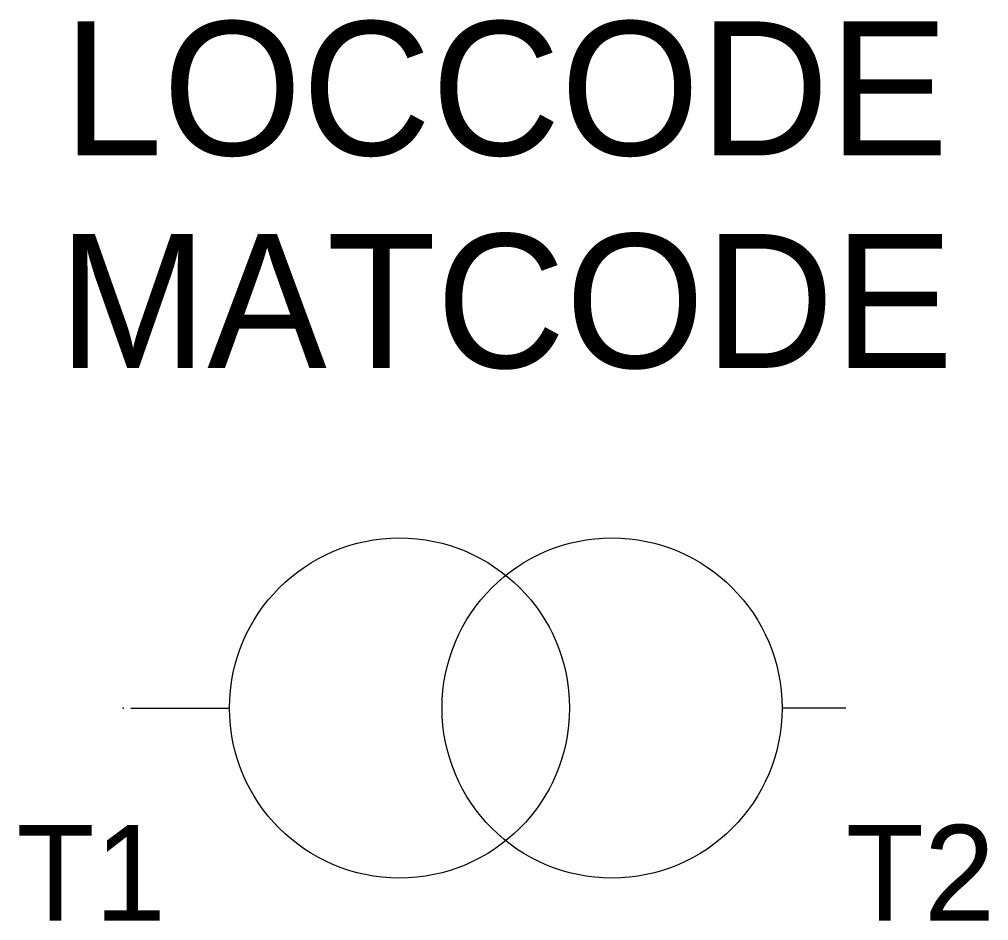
# Model space of a CAD drawing. Extents: x -11.4 to 11.4, y -5 to 16.2.
import ezdxf
from ezdxf.enums import TextEntityAlignment as Align

# ---------------------------------------------------------------- set-up
doc = ezdxf.new("R2010")
doc.units = 0
doc.layers.get('0').update_dxf_attribs({"linetype": 'CONTINUOUS'})
doc.layers.add('C', color=6, linetype='CONTINUOUS')
doc.layers.add('T2', color=1, linetype='CONTINUOUS')

msp = doc.modelspace()

# ---------------------------------------------------------------- linework, layer by layer
at = {"color": 0}
for p, q in [((-8.822, 0), (-6.5, 0)), ((8, 0), (6.5, 0))]:
    msp.add_line(p, q, dxfattribs=at)
at = {"color": 0, "linetype": 'CONTINUOUS'}
for centre in [(-2.5, 0), (2.5, 0)]:
    msp.add_circle(centre, 4, dxfattribs=at)
at = {"layer": 'C', "color": 0, "linetype": 'CONTINUOUS'}
msp.add_point((-9, 0), dxfattribs=at)

# ---------------------------------------------------------------- texts
at = {"color": 0, "linetype": 'CONTINUOUS'}
for tag, p in [('LOCCODE', (0, 13)), ('MATCODE', (0, 8))]:
    msp.add_attdef(tag, text='', height=3.15, dxfattribs=at).set_placement(p, align=Align.CENTER)
at = {"layer": 'T2', "color": 0, "linetype": 'CONTINUOUS'}
msp.add_attdef('T2', (8, -5), '', height=2.25, dxfattribs=at)
msp.add_attdef('T1', text='', height=2.25, dxfattribs=at).set_placement((-8, -5), align=Align.RIGHT)

doc.saveas('drawing.dxf')
